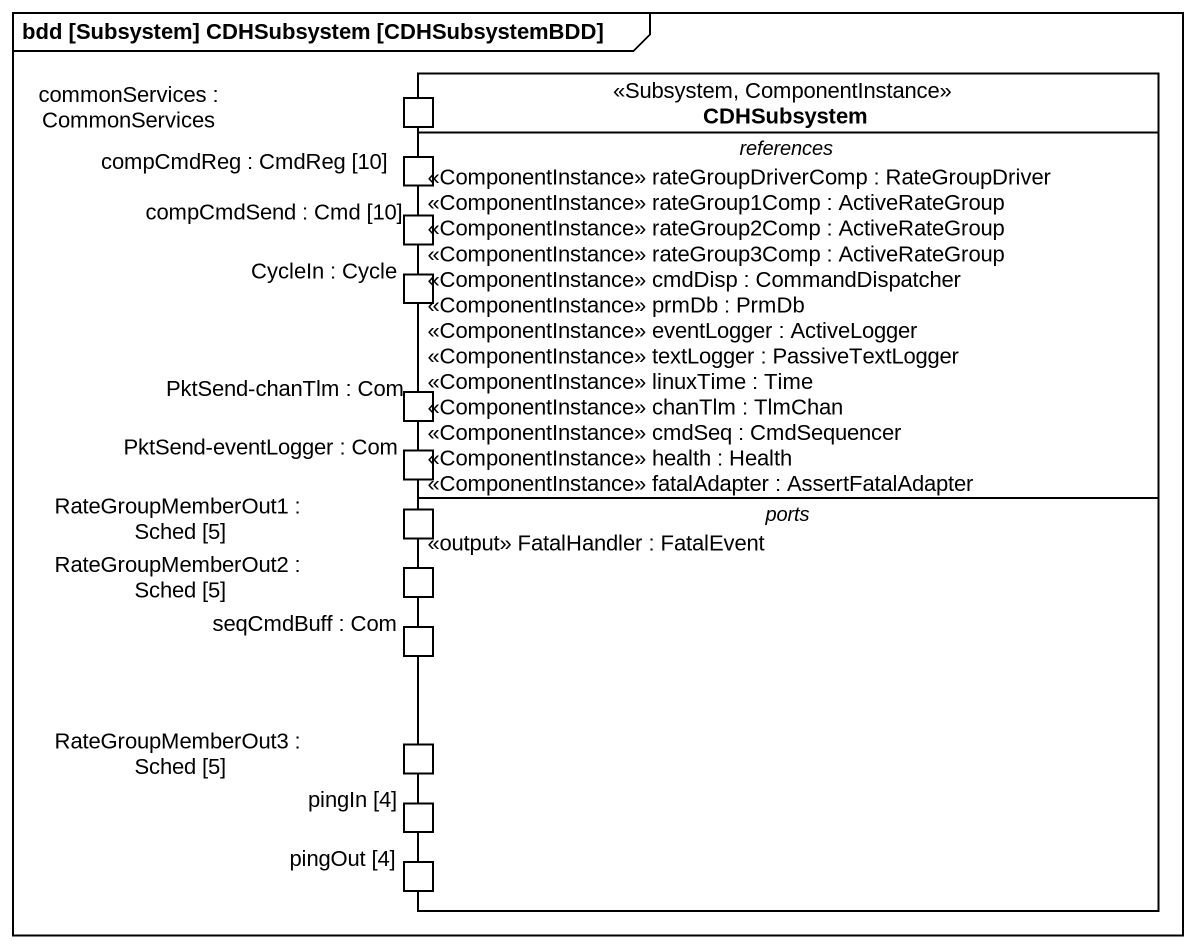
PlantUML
@startuml
mainframe bdd [Subsystem] CDHSubsystem [CDHSubsystemBDD]
hide circle
hide empty members
class CDHSubsystem <<Subsystem, ComponentInstance>> {
  -- references --
  <<ComponentInstance>> rateGroupDriverComp : RateGroupDriver
  <<ComponentInstance>> rateGroup1Comp : ActiveRateGroup
  <<ComponentInstance>> rateGroup2Comp : ActiveRateGroup
  <<ComponentInstance>> rateGroup3Comp : ActiveRateGroup
  <<ComponentInstance>> cmdDisp : CommandDispatcher
  <<ComponentInstance>> prmDb : PrmDb
  <<ComponentInstance>> eventLogger : ActiveLogger
  <<ComponentInstance>> textLogger : PassiveTextLogger
  <<ComponentInstance>> linuxTime : Time
  <<ComponentInstance>> chanTlm : TlmChan
  <<ComponentInstance>> cmdSeq : CmdSequencer
  <<ComponentInstance>> health : Health
  <<ComponentInstance>> fatalAdapter : AssertFatalAdapter
  -- ports --
  <<output>> FatalHandler : FatalEvent
  -- ports --
  commonServices : CommonServices
  compCmdReg : CmdReg [10]
  compCmdSend : Cmd [10]
  CycleIn : Cycle
  PktSend-chanTlm : Com
  PktSend-eventLogger : Com
  RateGroupMemberOut1 : Sched [5]
  RateGroupMemberOut2 : Sched [5]
  seqCmdBuff : Com
  RateGroupMemberOut3 : Sched [5]
  pingIn [4]
  pingOut [4]
}
@enduml
